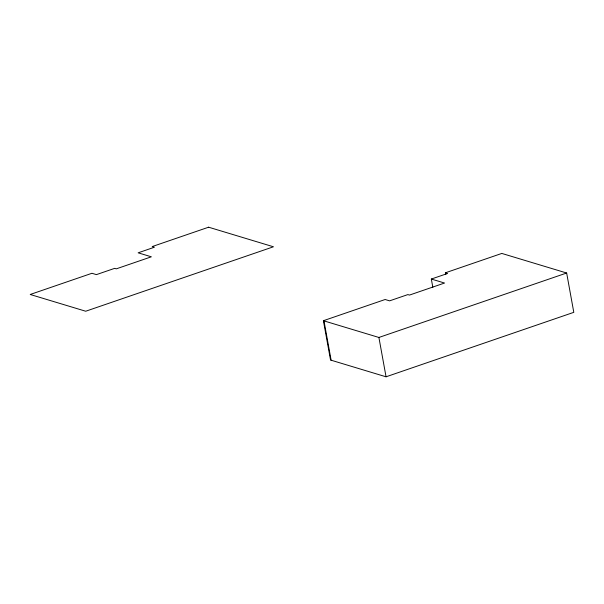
<?xml version="1.0" encoding="UTF-8"?>
<svg xmlns="http://www.w3.org/2000/svg" width="604" height="604" viewBox="0 0 604 604"><rect width="100%" height="100%" fill="white"/><g stroke="black" fill="none" stroke-linecap="round" stroke-linejoin="round"><path stroke-width="0.91" d="M445.722 274.631L445.39 272.804L501.811 253.431L566.65 273.008L573.8 312.336L386.054 376.798L330.547 360.037L323.397 320.709L385.141 299.508L389.603 300.852L407.851 294.593L409.474 295.077L444.552 283.034L431.331 279.048L432.826 287.277M431.331 279.048L447.579 273.469L445.39 272.804M323.397 320.709L378.904 337.462L566.65 273.008M378.904 337.462L386.054 376.798M323.978 320.883L331.12 360.211M208.614 227.202L152.193 246.575L154.382 247.24L138.135 252.819L151.355 256.806L116.278 268.848L114.654 268.357L96.406 274.624L91.944 273.28L30.2 294.48L85.708 311.234L273.453 246.779L208.614 227.202"/></g></svg>
